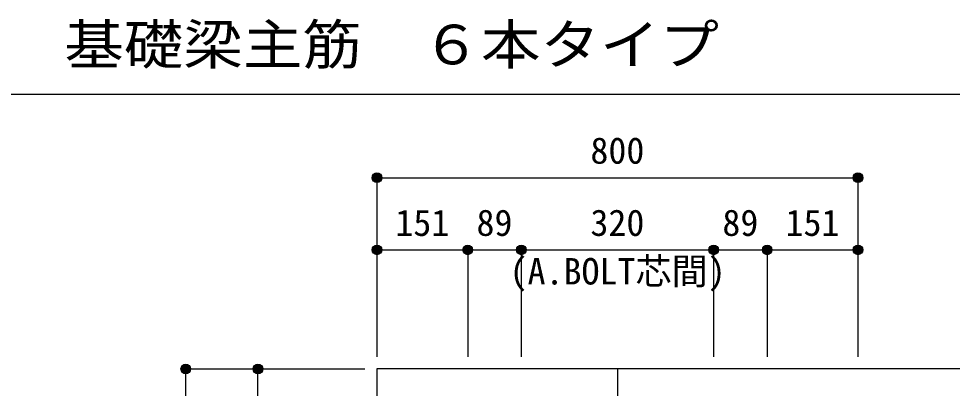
# Model space of a CAD drawing. Units: millimetres at full size, sheet at 1:20. Extents: x -3982 to 3969, y -2797 to 2801.
# Drawn here: x -628 to 925, y -637 to -22 of the extents above; entities that cross this region are included whole.
import ezdxf
from ezdxf.enums import TextEntityAlignment as Align

# ---------------------------------------------------------------- set-up
doc = ezdxf.new("R2010")
doc.units = ezdxf.units.MM
doc.header["$LTSCALE"] = 20
doc.header["$PDMODE"] = 32
doc.header["$PDSIZE"] = 10
doc.linetypes.add('CHAIN1', pattern=[8, 5, -1, 1, -1])
doc.linetypes.add('DASHED1', pattern=[1.8, 1.2, -0.6])
for name, color, linetype in [('6-1_躯体線', 2, 'Continuous'), ('6-7_文字', 7, 'Continuous'), ('6-9_プレート', 4, 'DASHED1'), ('6-D_寸法', 4, 'Continuous'), ('F-0_枠', 6, 'Continuous')]:
    doc.layers.add(name, color=color, linetype=linetype)
doc.styles.add('ＭＳ ゴシック', font='')
doc.styles.get('ＭＳ ゴシック').set_extended_font_data('MS Gothic')

msp = doc.modelspace()

# ---------------------------------------------------------------- linework, layer by layer
at = {"layer": '6-1_躯体線'}
for p, q in [((1168.29, -604.67), (-31.71, -604.67)), ((-31.71, -604.67), (-31.71, -1404.67))]:
    msp.add_line(p, q, dxfattribs=at)
at = {"layer": '6-9_プレート', "color": 7}
for p in [(-31.71, -286.65), (768.29, -286.65)]:
    msp.add_point(p, dxfattribs=at)
at = {"layer": '6-D_寸法'}
for p, q in [((-31.71, -286.65), (-31.71, -406.65)), ((-31.71, -286.65), (-31.71, -406.65)), ((-31.71, -286.65), (768.29, -286.65)), ((768.29, -286.65), (768.29, -406.65)), ((-31.71, -406.65), (-31.71, -584.67)), ((-31.71, -406.65), (119.29, -406.65)), ((119.29, -406.65), (119.29, -584.67)), ((119.29, -406.65), (208.29, -406.65)), ((208.29, -406.65), (208.29, -584.67)), ((208.29, -406.65), (528.29, -406.65)), ((528.29, -406.65), (528.29, -584.67)), ((528.29, -406.65), (617.29, -406.65)), ((617.29, -406.65), (617.29, -584.67)), ((617.29, -406.65), (768.29, -406.65)), ((768.29, -406.65), (768.29, -584.67)), ((768.29, -406.65), (768.29, -584.67)), ((-349.74, -604.67), (-229.74, -604.67)), ((-349.74, -1404.67), (-349.74, -604.67)), ((-229.74, -604.67), (-51.71, -604.67)), ((-229.74, -604.67), (-51.71, -604.67)), ((-229.74, -604.67), (-51.71, -604.67)), ((-229.74, -604.67), (-51.71, -604.67)), ((-229.74, -604.67), (-51.71, -604.67)), ((-229.74, -604.67), (-51.71, -604.67)), ((-229.74, -604.67), (-51.71, -604.67)), ((-229.74, -604.67), (-51.71, -604.67))]:
    msp.add_line(p, q, dxfattribs=at)
at = {"layer": '6-D_寸法', "linetype": 'CHAIN1'}
msp.add_line((368.29, -604.67), (368.29, -1804.67), dxfattribs=at)
at = {"layer": '6-D_寸法'}
msp.add_lwpolyline([(-229.74, -886.67), (-229.74, -604.67), (-51.71, -604.67)], dxfattribs=at)
for centre, radius in [((-31.71, -286.65), 8), ((-31.71, -286.65), 7.2), ((768.29, -286.65), 8), ((768.29, -286.65), 7.2), ((-31.71, -286.65), 6.4), ((-31.71, -286.65), 5.6), ((-31.71, -286.65), 4.8), ((-31.71, -286.65), 4), ((-31.71, -286.65), 3.2), ((-31.71, -286.65), 2.4), ((-31.71, -286.65), 1.6), ((-31.71, -286.65), 0.8), ((768.29, -286.65), 6.4), ((768.29, -286.65), 5.6), ((768.29, -286.65), 4.8), ((768.29, -286.65), 4), ((768.29, -286.65), 3.2), ((768.29, -286.65), 2.4), ((768.29, -286.65), 1.6), ((768.29, -286.65), 0.8), ((-31.71, -406.65), 8), ((-31.71, -406.65), 7.2), ((-31.71, -406.65), 6.4), ((-31.71, -406.65), 5.6), ((-31.71, -406.65), 4.8), ((-31.71, -406.65), 4), ((-31.71, -406.65), 3.2), ((119.29, -406.65), 8), ((119.29, -406.65), 7.2), ((119.29, -406.65), 6.4), ((119.29, -406.65), 5.6), ((119.29, -406.65), 4.8), ((119.29, -406.65), 4), ((119.29, -406.65), 3.2), ((208.29, -406.65), 8), ((208.29, -406.65), 7.2), ((208.29, -406.65), 6.4), ((208.29, -406.65), 5.6), ((208.29, -406.65), 4.8), ((208.29, -406.65), 4), ((208.29, -406.65), 3.2), ((528.29, -406.65), 8), ((528.29, -406.65), 7.2), ((528.29, -406.65), 6.4), ((528.29, -406.65), 5.6), ((528.29, -406.65), 4.8), ((528.29, -406.65), 4), ((528.29, -406.65), 3.2), ((617.29, -406.65), 8), ((617.29, -406.65), 7.2), ((617.29, -406.65), 6.4), ((617.29, -406.65), 5.6), ((617.29, -406.65), 4.8), ((617.29, -406.65), 4), ((617.29, -406.65), 3.2), ((768.29, -406.65), 8), ((768.29, -406.65), 7.2), ((768.29, -406.65), 6.4), ((768.29, -406.65), 5.6), ((768.29, -406.65), 4.8), ((768.29, -406.65), 4), ((768.29, -406.65), 3.2), ((-31.71, -406.65), 2.4), ((-31.71, -406.65), 1.6), ((-31.71, -406.65), 0.8), ((119.29, -406.65), 2.4), ((119.29, -406.65), 1.6), ((119.29, -406.65), 0.8), ((208.29, -406.65), 2.4), ((208.29, -406.65), 1.6), ((208.29, -406.65), 0.8), ((528.29, -406.65), 2.4), ((528.29, -406.65), 1.6), ((528.29, -406.65), 0.8), ((617.29, -406.65), 2.4), ((617.29, -406.65), 1.6), ((617.29, -406.65), 0.8), ((768.29, -406.65), 2.4), ((768.29, -406.65), 1.6), ((768.29, -406.65), 0.8), ((-349.74, -604.67), 8), ((-349.74, -604.67), 7.2), ((-349.74, -604.67), 6.4), ((-349.74, -604.67), 5.6), ((-349.74, -604.67), 4.8), ((-349.74, -604.67), 4), ((-349.74, -604.67), 3.2), ((-349.74, -604.67), 2.4), ((-349.74, -604.67), 1.6), ((-349.74, -604.67), 0.8), ((-229.74, -604.67), 8), ((-229.74, -604.67), 7.2), ((-229.74, -604.67), 6.4), ((-229.74, -604.67), 5.6), ((-229.74, -604.67), 4.8), ((-229.74, -604.67), 4), ((-229.74, -604.67), 3.2), ((-229.74, -604.67), 2.4), ((-229.74, -604.67), 1.6), ((-229.74, -604.67), 0.8)]:
    msp.add_circle(centre, radius, dxfattribs=at)
at = {"layer": '6-D_寸法', "color": 7}
for p in [(-31.71, -286.65), (768.29, -286.65), (-31.71, -406.65), (119.29, -406.65), (208.29, -406.65), (528.29, -406.65), (617.29, -406.65), (768.29, -406.65), (-349.74, -604.67), (-229.74, -604.67)]:
    msp.add_point(p, dxfattribs=at)
at = {"layer": 'F-0_枠', "color": 2}
msp.add_line((-3981.92, -148.03), (2482.4, -148.03), dxfattribs=at)

# ---------------------------------------------------------------- texts
at = {"layer": '6-7_文字', "color": 2, "style": 'ＭＳ ゴシック', "width": 1.1}
msp.add_text('\u3000\u3000基礎梁主筋\u3000６本タイプ', height=65.98, dxfattribs=at).set_placement((-749.76, -118.03), align=Align.BOTTOM_LEFT)
at = {"layer": '6-7_文字', "color": 4, "style": 'ＭＳ ゴシック'}
msp.add_text('(A.BOLT芯間)', height=43.99, dxfattribs=at).set_placement((188.82, -477.42), align=Align.BOTTOM_LEFT)
at = {"layer": '6-D_寸法', "style": 'ＭＳ ゴシック'}
for s, p in [('800', (323.29, -276.65)), ('151', (-1.21, -396.65)), ('89', (133.79, -396.65)), ('320', (323.29, -396.65)), ('89', (542.79, -396.65)), ('151', (647.79, -396.65))]:
    msp.add_text(s, height=43.99, dxfattribs=at).set_placement(p, align=Align.BOTTOM_LEFT)

doc.saveas('drawing.dxf')
